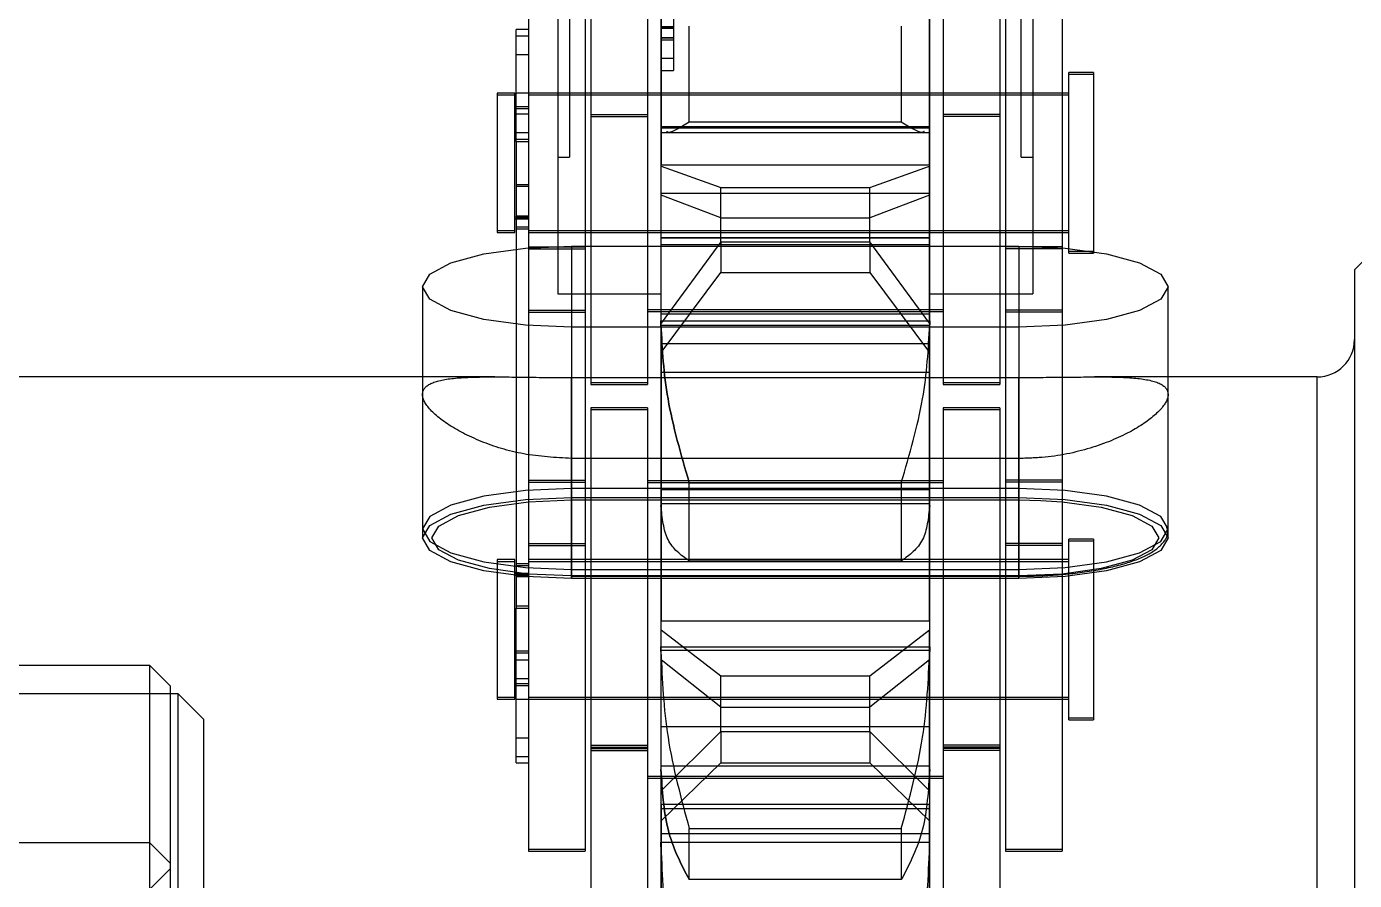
# Model space of a CAD drawing. Header units: metres. Extents: x 0 to 21025, y 0 to 14850.
# Drawn here: x 8611.53 to 8647.15, y 13183.68 to 13206.58 of the extents above; entities that cross this region are included whole.
import ezdxf

# ---------------------------------------------------------------- set-up
doc = ezdxf.new("R2010")
doc.units = ezdxf.units.M
doc.header["$LTSCALE"] = 25
doc.linetypes.add('HIDDEN2', pattern=[4.7625, 3.175, -1.5875])
doc.layers.add('ST1', color=7, linetype='HIDDEN2')

msp = doc.modelspace()

# ---------------------------------------------------------------- linework, layer by layer
at = {"layer": 'ST1'}
for p, q in [((8625.774, 13218.951), (8625.774, 13199.407)), ((8626.092, 13218.951), (8626.092, 13203.072)), ((8638.205, 13203.072), (8638.205, 13218.951)), ((8638.524, 13218.951), (8638.524, 13199.407)), ((8628.549, 13210.002), (8628.549, 13202.869)), ((8635.749, 13202.869), (8635.749, 13210.002)), ((8628.544, 13209.795), (8628.544, 13203.847)), ((8635.754, 13203.847), (8635.754, 13209.795)), ((8624.992, 13208.815), (8624.992, 13200.613)), ((8626.512, 13208.815), (8626.512, 13200.613)), ((8628.878, 13208.744), (8628.878, 13205.398)), ((8637.786, 13208.815), (8637.786, 13200.613)), ((8639.306, 13208.815), (8639.306, 13200.613)), ((8626.664, 13207.59), (8626.664, 13196.975)), ((8628.184, 13207.59), (8628.184, 13196.975)), ((8636.114, 13207.59), (8636.114, 13196.975)), ((8637.634, 13207.59), (8637.634, 13196.975)), ((8624.659, 13206.329), (8624.659, 13206.501)), ((8624.992, 13206.501), (8624.659, 13206.501)), ((8628.878, 13206.568), (8628.544, 13206.568)), ((8628.878, 13206.556), (8628.544, 13206.556)), ((8628.878, 13206.553), (8628.544, 13206.553)), ((8628.544, 13206.531), (8628.878, 13206.531)), ((8629.305, 13204.01), (8629.305, 13206.588)), ((8634.992, 13206.588), (8634.992, 13204.01)), ((8624.659, 13206.329), (8624.992, 13206.329)), ((8624.659, 13203.497), (8624.659, 13206.329)), ((8628.878, 13206.274), (8628.544, 13206.274)), ((8628.878, 13206.27), (8628.544, 13206.27)), ((8628.544, 13206.218), (8628.878, 13206.218)), ((8624.659, 13205.829), (8624.992, 13205.829)), ((8628.544, 13205.733), (8628.878, 13205.733)), ((8628.544, 13205.398), (8628.878, 13205.398)), ((8639.49, 13205.294), (8639.49, 13205.348)), ((8640.149, 13205.348), (8639.49, 13205.348)), ((8639.49, 13200.497), (8639.49, 13205.294)), ((8640.149, 13205.294), (8639.49, 13205.294)), ((8640.149, 13205.348), (8640.149, 13205.294)), ((8640.149, 13205.294), (8640.149, 13200.497)), ((8624.149, 13204.794), (8624.149, 13204.74)), ((8624.623, 13204.794), (8624.149, 13204.794)), ((8624.149, 13204.74), (8624.149, 13201.05)), ((8624.623, 13204.74), (8624.149, 13204.74)), ((8624.623, 13204.74), (8624.623, 13204.794)), ((8624.623, 13201.05), (8624.623, 13204.74)), ((8626.512, 13204.794), (8624.659, 13204.794)), ((8639.49, 13204.794), (8624.992, 13204.794)), ((8626.512, 13204.74), (8624.992, 13204.74)), ((8639.49, 13204.74), (8624.992, 13204.74)), ((8628.184, 13204.794), (8626.664, 13204.794)), ((8628.184, 13204.74), (8626.664, 13204.74)), ((8636.114, 13204.794), (8628.184, 13204.794)), ((8636.114, 13204.74), (8628.184, 13204.74)), ((8637.634, 13204.794), (8636.114, 13204.794)), ((8637.634, 13204.74), (8636.114, 13204.74)), ((8639.306, 13204.794), (8637.786, 13204.794)), ((8639.306, 13204.74), (8637.786, 13204.74)), ((8624.992, 13204.425), (8624.623, 13204.425)), ((8624.992, 13204.371), (8624.623, 13204.371)), ((8624.659, 13204.236), (8624.992, 13204.236)), ((8626.664, 13204.215), (8628.184, 13204.215)), ((8637.634, 13204.215), (8636.114, 13204.215)), ((8626.664, 13204.166), (8628.184, 13204.166)), ((8635.754, 13203.891), (8628.544, 13203.891)), ((8628.544, 13203.863), (8635.754, 13203.863)), ((8628.544, 13203.847), (8628.544, 13198.681)), ((8634.992, 13204.01), (8629.305, 13204.01)), ((8635.754, 13198.681), (8635.754, 13203.847)), ((8637.634, 13204.166), (8636.114, 13204.166)), ((8624.659, 13203.736), (8624.992, 13203.736)), ((8624.659, 13203.554), (8624.992, 13203.554)), ((8624.659, 13203.497), (8624.992, 13203.497)), ((8624.659, 13203.497), (8624.659, 13190.981)), ((8628.541, 13203.732), (8635.756, 13203.732)), ((8628.541, 13203.732), (8628.541, 13203.732)), ((8625.774, 13203.072), (8626.092, 13203.072)), ((8628.549, 13202.869), (8635.749, 13202.869)), ((8628.549, 13202.833), (8628.549, 13202.869)), ((8628.549, 13202.833), (8630.149, 13202.265)), ((8628.549, 13198.626), (8628.549, 13202.833)), ((8634.149, 13202.265), (8635.749, 13202.833)), ((8635.749, 13202.869), (8635.749, 13202.833)), ((8635.749, 13198.626), (8635.749, 13202.833)), ((8638.205, 13203.072), (8638.524, 13203.072)), ((8624.659, 13202.345), (8624.992, 13202.345)), ((8624.659, 13202.293), (8624.992, 13202.293)), ((8628.549, 13202.107), (8635.749, 13202.107)), ((8630.149, 13201.446), (8628.549, 13202.057)), ((8630.149, 13200.804), (8630.149, 13202.265)), ((8630.149, 13202.265), (8634.149, 13202.265)), ((8634.149, 13200.804), (8634.149, 13202.265)), ((8635.749, 13202.057), (8634.149, 13201.446)), ((8624.623, 13201.473), (8624.992, 13201.473)), ((8624.623, 13201.419), (8624.992, 13201.419)), ((8624.659, 13201.505), (8624.992, 13201.505)), ((8624.659, 13201.449), (8624.992, 13201.449)), ((8630.149, 13201.446), (8634.149, 13201.446)), ((8624.149, 13201.104), (8624.623, 13201.104)), ((8624.149, 13201.05), (8624.623, 13201.05)), ((8624.659, 13201.203), (8624.992, 13201.203)), ((8624.659, 13201.15), (8624.992, 13201.15)), ((8624.992, 13201.104), (8626.512, 13201.104)), ((8624.992, 13201.104), (8639.49, 13201.104)), ((8624.992, 13201.05), (8626.512, 13201.05)), ((8624.992, 13201.05), (8639.49, 13201.05)), ((8626.664, 13201.104), (8628.184, 13201.104)), ((8626.664, 13201.05), (8628.184, 13201.05)), ((8628.184, 13201.104), (8636.114, 13201.104)), ((8628.184, 13201.05), (8636.114, 13201.05)), ((8636.114, 13201.104), (8637.634, 13201.104)), ((8636.114, 13201.05), (8637.634, 13201.05)), ((8637.786, 13201.104), (8639.306, 13201.104)), ((8637.786, 13201.05), (8639.306, 13201.05)), ((8624.992, 13200.671), (8626.512, 13200.671)), ((8626.149, 13200.685), (8626.149, 13193.948)), ((8626.149, 13200.685), (8638.149, 13200.685)), ((8635.749, 13200.915), (8628.549, 13200.915)), ((8635.749, 13200.906), (8628.549, 13200.906)), ((8630.149, 13200.804), (8628.549, 13198.626)), ((8628.549, 13200.733), (8635.749, 13200.733)), ((8630.149, 13200.804), (8634.149, 13200.804)), ((8630.149, 13200.804), (8630.149, 13199.982)), ((8635.749, 13198.626), (8634.149, 13200.804)), ((8634.149, 13200.804), (8634.149, 13199.982)), ((8639.306, 13200.671), (8637.786, 13200.671)), ((8638.149, 13200.685), (8638.149, 13193.948)), ((8624.992, 13200.613), (8626.512, 13200.613)), ((8624.992, 13200.613), (8624.992, 13194.355)), ((8626.512, 13200.613), (8626.512, 13194.355)), ((8639.306, 13200.613), (8637.786, 13200.613)), ((8637.786, 13200.613), (8637.786, 13194.355)), ((8639.306, 13200.613), (8639.306, 13194.355)), ((8639.49, 13200.551), (8640.149, 13200.551)), ((8639.49, 13200.497), (8640.149, 13200.497)), ((8647.649, 13200.556), (8647.149, 13200.056)), ((8628.549, 13197.84), (8630.149, 13199.982)), ((8630.149, 13199.982), (8634.149, 13199.982)), ((8634.149, 13199.982), (8635.749, 13197.84)), ((8647.149, 13200.056), (8647.149, 13169.306)), ((8622.149, 13199.599), (8622.149, 13192.862)), ((8642.149, 13192.862), (8642.149, 13199.599)), ((8625.774, 13199.407), (8628.544, 13199.407)), ((8635.754, 13199.407), (8638.524, 13199.407)), ((8624.992, 13198.97), (8626.512, 13198.97)), ((8624.992, 13198.919), (8626.512, 13198.919)), ((8628.184, 13198.989), (8636.114, 13198.989)), ((8628.184, 13198.935), (8636.114, 13198.935)), ((8628.549, 13198.869), (8635.749, 13198.869)), ((8639.306, 13198.97), (8637.786, 13198.97)), ((8639.306, 13198.919), (8637.786, 13198.919)), ((8626.149, 13198.513), (8626.149, 13191.776)), ((8638.149, 13198.513), (8626.149, 13198.513)), ((8628.544, 13198.681), (8635.754, 13198.681)), ((8628.544, 13198.681), (8628.544, 13198.578)), ((8628.544, 13198.578), (8628.544, 13198.681)), ((8628.544, 13198.578), (8628.544, 13193.729)), ((8628.549, 13198.079), (8628.549, 13198.626)), ((8635.749, 13198.561), (8628.549, 13198.561)), ((8635.749, 13198.626), (8635.749, 13198.079)), ((8635.754, 13198.578), (8635.754, 13198.681)), ((8635.754, 13198.681), (8635.754, 13198.578)), ((8635.754, 13193.729), (8635.754, 13198.578)), ((8638.149, 13198.513), (8638.149, 13191.776)), ((8628.549, 13198.079), (8635.749, 13198.079)), ((8628.549, 13198.079), (8628.549, 13190.639)), ((8635.749, 13190.639), (8635.749, 13198.079)), ((8624.084, 13197.181), (8590.386, 13197.181)), ((8626.149, 13193.948), (8626.149, 13197.165)), ((8626.149, 13197.165), (8638.149, 13197.165)), ((8626.149, 13194.189), (8626.149, 13197.165)), ((8628.549, 13197.304), (8635.749, 13197.304)), ((8628.549, 13197.165), (8635.749, 13197.165)), ((8638.149, 13193.948), (8638.149, 13197.165)), ((8638.149, 13194.189), (8638.149, 13197.165)), ((8646.149, 13197.181), (8640.176, 13197.181)), ((8646.149, 13172.206), (8646.149, 13197.178)), ((8646.149, 13172.206), (8646.149, 13197.178)), ((8622.149, 13196.712), (8622.149, 13193.102)), ((8626.664, 13197.029), (8628.184, 13197.029)), ((8626.664, 13196.975), (8628.184, 13196.975)), ((8636.114, 13197.029), (8637.634, 13197.029)), ((8636.114, 13196.975), (8637.634, 13196.975)), ((8642.149, 13193.102), (8642.149, 13196.712)), ((8626.664, 13196.355), (8626.664, 13196.299)), ((8628.184, 13196.355), (8626.664, 13196.355)), ((8626.664, 13196.299), (8626.664, 13187.158)), ((8628.184, 13196.299), (8626.664, 13196.299)), ((8628.184, 13196.355), (8628.184, 13196.299)), ((8628.184, 13196.299), (8628.184, 13187.158)), ((8636.114, 13196.355), (8636.114, 13196.299)), ((8637.634, 13196.355), (8636.114, 13196.355)), ((8636.114, 13196.299), (8636.114, 13187.158)), ((8637.634, 13196.299), (8636.114, 13196.299)), ((8637.634, 13196.355), (8637.634, 13196.299)), ((8637.634, 13196.299), (8637.634, 13187.158)), ((8626.149, 13191.776), (8626.149, 13194.993)), ((8638.149, 13194.993), (8626.149, 13194.993)), ((8626.149, 13192.016), (8626.149, 13194.993)), ((8635.749, 13194.993), (8628.549, 13194.993)), ((8638.149, 13191.776), (8638.149, 13194.993)), ((8638.149, 13192.016), (8638.149, 13194.993)), ((8624.992, 13194.414), (8626.512, 13194.414)), ((8624.992, 13194.355), (8626.512, 13194.355)), ((8624.992, 13194.355), (8624.992, 13184.459)), ((8626.512, 13194.355), (8626.512, 13184.459)), ((8636.114, 13194.395), (8628.184, 13194.395)), ((8636.114, 13194.339), (8628.184, 13194.339)), ((8629.305, 13194.344), (8634.992, 13194.344)), ((8629.305, 13192.243), (8629.305, 13194.344)), ((8634.992, 13194.344), (8634.992, 13192.243)), ((8639.306, 13194.414), (8637.786, 13194.414)), ((8639.306, 13194.355), (8637.786, 13194.355)), ((8637.786, 13194.355), (8637.786, 13184.459)), ((8639.306, 13194.355), (8639.306, 13184.459)), ((8626.149, 13193.88), (8626.149, 13194.189)), ((8638.149, 13194.189), (8626.149, 13194.189)), ((8626.149, 13193.948), (8638.149, 13193.948)), ((8626.149, 13193.88), (8638.149, 13193.88)), ((8635.754, 13194.155), (8628.544, 13194.155)), ((8638.149, 13194.189), (8638.149, 13193.88)), ((8638.149, 13193.88), (8638.732, 13193.868)), ((8628.544, 13193.789), (8635.754, 13193.789)), ((8628.544, 13193.729), (8628.544, 13189.942)), ((8635.754, 13189.942), (8635.754, 13193.729)), ((8639.49, 13192.777), (8639.49, 13192.833)), ((8640.149, 13192.833), (8639.49, 13192.833)), ((8640.149, 13192.833), (8640.149, 13192.777)), ((8624.992, 13192.713), (8626.512, 13192.713)), ((8624.992, 13192.661), (8626.512, 13192.661)), ((8639.306, 13192.713), (8637.786, 13192.713)), ((8639.306, 13192.661), (8637.786, 13192.661)), ((8639.49, 13187.98), (8639.49, 13192.777)), ((8640.149, 13192.777), (8639.49, 13192.777)), ((8640.149, 13192.777), (8640.149, 13187.98)), ((8624.149, 13192.28), (8624.149, 13192.224)), ((8624.623, 13192.28), (8624.149, 13192.28)), ((8624.149, 13192.224), (8624.149, 13188.534)), ((8624.623, 13192.224), (8624.149, 13192.224)), ((8624.623, 13192.224), (8624.623, 13192.28)), ((8624.623, 13188.534), (8624.623, 13192.224)), ((8624.659, 13192.181), (8624.992, 13192.181)), ((8624.659, 13192.124), (8624.992, 13192.124)), ((8626.512, 13192.28), (8624.992, 13192.28)), ((8639.49, 13192.28), (8624.992, 13192.28)), ((8626.512, 13192.224), (8624.992, 13192.224)), ((8639.49, 13192.224), (8624.992, 13192.224)), ((8628.184, 13192.28), (8626.664, 13192.28)), ((8628.184, 13192.224), (8626.664, 13192.224)), ((8636.114, 13192.28), (8628.184, 13192.28)), ((8636.114, 13192.224), (8628.184, 13192.224)), ((8634.992, 13192.243), (8629.305, 13192.243)), ((8637.634, 13192.28), (8636.114, 13192.28)), ((8637.634, 13192.224), (8636.114, 13192.224)), ((8639.306, 13192.28), (8637.786, 13192.28)), ((8639.306, 13192.224), (8637.786, 13192.224)), ((8624.992, 13191.911), (8624.623, 13191.911)), ((8624.992, 13191.855), (8624.623, 13191.855)), ((8624.659, 13191.879), (8624.992, 13191.879)), ((8624.659, 13191.824), (8624.992, 13191.824)), ((8626.149, 13192.016), (8638.149, 13192.016)), ((8626.149, 13192.016), (8626.149, 13191.835)), ((8638.149, 13191.844), (8626.149, 13191.844)), ((8626.149, 13191.834), (8638.149, 13191.834)), ((8638.149, 13191.776), (8626.149, 13191.776)), ((8638.149, 13192.016), (8638.149, 13191.835)), ((8624.659, 13191.039), (8624.992, 13191.039)), ((8624.659, 13190.981), (8624.992, 13190.981)), ((8624.659, 13186.827), (8624.659, 13190.981)), ((8628.549, 13190.639), (8635.749, 13190.639)), ((8628.549, 13190.396), (8628.549, 13190.639)), ((8628.549, 13190.396), (8630.149, 13189.166)), ((8628.549, 13186.081), (8628.549, 13190.396)), ((8634.149, 13189.166), (8635.749, 13190.396)), ((8635.749, 13190.639), (8635.749, 13190.396)), ((8635.749, 13186.081), (8635.749, 13190.396)), ((8624.659, 13189.83), (8624.992, 13189.83)), ((8624.659, 13189.777), (8624.992, 13189.777)), ((8624.659, 13189.595), (8624.992, 13189.595)), ((8628.544, 13189.942), (8635.754, 13189.942)), ((8628.544, 13189.942), (8628.544, 13189.819)), ((8628.544, 13189.819), (8628.544, 13189.942)), ((8628.544, 13189.819), (8628.544, 13186.654)), ((8628.549, 13189.852), (8635.749, 13189.852)), ((8630.149, 13188.325), (8628.549, 13189.596)), ((8635.749, 13189.596), (8634.149, 13188.325)), ((8635.754, 13189.819), (8635.754, 13189.942)), ((8635.754, 13189.942), (8635.754, 13189.819)), ((8635.754, 13186.654), (8635.754, 13189.819)), ((8614.832, 13189.441), (8590.386, 13189.441)), ((8614.832, 13183.843), (8614.832, 13189.441)), ((8615.386, 13188.887), (8614.832, 13189.441)), ((8615.386, 13184.323), (8615.386, 13188.887)), ((8624.623, 13188.959), (8624.992, 13188.959)), ((8624.623, 13188.903), (8624.992, 13188.903)), ((8624.659, 13189.093), (8624.992, 13189.093)), ((8630.149, 13187.668), (8630.149, 13189.166)), ((8630.149, 13189.166), (8634.149, 13189.166)), ((8634.149, 13187.668), (8634.149, 13189.166)), ((8615.593, 13188.681), (8586.284, 13188.681)), ((8615.593, 13184.681), (8615.593, 13188.681)), ((8616.284, 13187.991), (8615.593, 13188.681)), ((8624.149, 13188.59), (8624.623, 13188.59)), ((8624.149, 13188.534), (8624.623, 13188.534)), ((8624.659, 13188.534), (8626.512, 13188.534)), ((8624.992, 13188.59), (8626.512, 13188.59)), ((8624.992, 13188.59), (8639.49, 13188.59)), ((8624.992, 13188.534), (8639.49, 13188.534)), ((8626.664, 13188.59), (8628.184, 13188.59)), ((8626.664, 13188.534), (8628.184, 13188.534)), ((8628.184, 13188.59), (8636.114, 13188.59)), ((8628.184, 13188.534), (8636.114, 13188.534)), ((8636.114, 13188.59), (8637.634, 13188.59)), ((8636.114, 13188.534), (8637.634, 13188.534)), ((8637.786, 13188.59), (8639.306, 13188.59)), ((8637.786, 13188.534), (8639.306, 13188.534)), ((8630.149, 13188.325), (8634.149, 13188.325)), ((8616.284, 13184.681), (8616.284, 13187.991)), ((8639.49, 13188.036), (8640.149, 13188.036)), ((8639.49, 13187.98), (8640.149, 13187.98)), ((8624.659, 13187.502), (8624.992, 13187.502)), ((8635.754, 13187.8), (8628.544, 13187.8)), ((8630.149, 13187.668), (8628.549, 13186.081)), ((8630.149, 13187.668), (8634.149, 13187.668)), ((8630.149, 13187.668), (8630.149, 13186.827)), ((8635.749, 13186.081), (8634.149, 13187.668)), ((8634.149, 13187.668), (8634.149, 13186.827)), ((8626.664, 13187.302), (8628.184, 13187.302)), ((8626.664, 13187.25), (8628.184, 13187.25)), ((8626.664, 13187.218), (8628.184, 13187.218)), ((8626.664, 13187.158), (8628.184, 13187.158)), ((8626.664, 13187.158), (8626.664, 13180.808)), ((8628.184, 13187.158), (8628.184, 13180.808)), ((8637.634, 13187.302), (8636.114, 13187.302)), ((8637.634, 13187.25), (8636.114, 13187.25)), ((8637.634, 13187.218), (8636.114, 13187.218)), ((8637.634, 13187.158), (8636.114, 13187.158)), ((8636.114, 13187.158), (8636.114, 13180.808)), ((8637.634, 13187.158), (8637.634, 13180.808)), ((8624.659, 13187), (8624.992, 13187)), ((8624.659, 13186.827), (8624.992, 13186.827)), ((8628.544, 13186.749), (8635.754, 13186.749)), ((8628.549, 13185.279), (8630.149, 13186.827)), ((8630.149, 13186.827), (8634.149, 13186.827)), ((8634.149, 13186.827), (8635.749, 13185.279)), ((8628.184, 13186.475), (8636.114, 13186.475)), ((8628.184, 13186.419), (8636.114, 13186.419)), ((8628.544, 13186.654), (8628.544, 13184.702)), ((8635.754, 13184.702), (8635.754, 13186.654)), ((8628.549, 13185.725), (8628.549, 13186.081)), ((8635.749, 13186.081), (8635.749, 13185.725)), ((8628.549, 13185.725), (8635.749, 13185.725)), ((8628.549, 13185.725), (8628.549, 13178.217)), ((8635.749, 13178.217), (8635.749, 13185.725)), ((8635.754, 13185.592), (8628.544, 13185.592)), ((8629.305, 13185.068), (8634.992, 13185.068)), ((8629.305, 13183.697), (8629.305, 13185.068)), ((8634.992, 13185.068), (8634.992, 13183.697)), ((8614.832, 13184.681), (8590.386, 13184.681)), ((8615.386, 13184.127), (8614.832, 13184.681)), ((8615.593, 13180.681), (8615.593, 13184.681)), ((8616.284, 13181.372), (8616.284, 13184.681)), ((8628.544, 13184.702), (8635.754, 13184.702)), ((8628.544, 13184.702), (8628.544, 13184.573)), ((8628.544, 13184.573), (8628.544, 13184.702)), ((8628.549, 13184.936), (8635.749, 13184.936)), ((8635.754, 13184.573), (8635.754, 13184.702)), ((8615.386, 13183.996), (8615.386, 13184.323)), ((8624.992, 13184.515), (8626.512, 13184.515)), ((8624.992, 13184.459), (8626.512, 13184.459)), ((8628.544, 13184.573), (8628.544, 13183.474)), ((8635.754, 13183.474), (8635.754, 13184.573)), ((8637.786, 13184.515), (8639.306, 13184.515)), ((8637.786, 13184.459), (8639.306, 13184.459)), ((8614.832, 13183.441), (8615.386, 13183.996)), ((8615.386, 13180.989), (8615.386, 13183.996)), ((8614.832, 13183.441), (8614.832, 13183.843)), ((8634.992, 13183.697), (8629.305, 13183.697))]:
    msp.add_line(p, q, dxfattribs=at)
at = {"layer": 'ST1', "flags": 128}
for points in [[(8626.149, 13198.513), (8624.912, 13198.566), (8623.797, 13198.72), (8622.912, 13198.961), (8622.344, 13199.263), (8622.149, 13199.599), (8622.344, 13199.935), (8622.912, 13200.237), (8623.797, 13200.478), (8624.912, 13200.632), (8626.149, 13200.685)], [(8638.149, 13200.685), (8639.385, 13200.632), (8640.5, 13200.478), (8641.385, 13200.237), (8641.953, 13199.935), (8642.149, 13199.599), (8641.953, 13199.263), (8641.385, 13198.961), (8640.5, 13198.72), (8639.385, 13198.566), (8638.149, 13198.513)], [(8626.149, 13194.189), (8624.912, 13194.135), (8623.797, 13193.981), (8622.912, 13193.741), (8622.344, 13193.438), (8622.149, 13193.102), (8622.344, 13192.767), (8622.912, 13192.464), (8623.797, 13192.224), (8624.912, 13192.07), (8626.149, 13192.016)], [(8626.149, 13191.776), (8624.912, 13191.829), (8623.797, 13191.983), (8622.912, 13192.223), (8622.344, 13192.526), (8622.149, 13192.862), (8622.344, 13193.197), (8622.912, 13193.5), (8623.797, 13193.741), (8624.912, 13193.895), (8626.149, 13193.948)], [(8626.149, 13191.844), (8624.99, 13191.893), (8623.944, 13192.038), (8623.115, 13192.263), (8622.582, 13192.547), (8622.399, 13192.862), (8622.582, 13193.177), (8623.115, 13193.46), (8623.944, 13193.686), (8624.99, 13193.83), (8626.149, 13193.88)], [(8638.149, 13192.016), (8639.385, 13192.07), (8640.5, 13192.224), (8641.385, 13192.464), (8641.953, 13192.767), (8642.149, 13193.102), (8641.953, 13193.438), (8641.385, 13193.741), (8640.5, 13193.981), (8639.385, 13194.135), (8638.149, 13194.189)], [(8638.149, 13193.948), (8639.385, 13193.895), (8640.5, 13193.741), (8641.385, 13193.5), (8641.953, 13193.197), (8642.149, 13192.862), (8641.953, 13192.526), (8641.385, 13192.223), (8640.5, 13191.983), (8639.385, 13191.829), (8638.149, 13191.776)], [(8638.732, 13193.868), (8639.307, 13193.83), (8640.353, 13193.686), (8641.182, 13193.46), (8641.715, 13193.177), (8641.899, 13192.862), (8641.715, 13192.547), (8641.182, 13192.263), (8640.353, 13192.038), (8639.307, 13191.893), (8638.149, 13191.844)]]:
    msp.add_lwpolyline(points, dxfattribs=at)
at = {"layer": 'ST1'}
msp.add_arc((8646.149, 13198.181), 1, 270, 0, dxfattribs=at)
for points, knots in [([(8629.305, 13204.01), (8629.063, 13203.866), (8628.775, 13203.694), (8628.706, 13203.752), (8628.696, 13203.761)], [0, 0, 0, 0, 0.840242, 1, 1, 1, 1]), ([(8635.602, 13203.761), (8635.591, 13203.752), (8635.522, 13203.694), (8635.234, 13203.866), (8634.992, 13204.01)], [0, 0, 0, 0, 0.159723, 1, 1, 1, 1]), ([(8628.544, 13198.578), (8628.579, 13197.925), (8628.652, 13196.579), (8629.083, 13195.104), (8629.305, 13194.344)], [0, 0, 0, 0, 0.484737, 1, 1, 1, 1]), ([(8629.305, 13194.344), (8629.083, 13195.104), (8628.652, 13196.579), (8628.579, 13197.925), (8628.544, 13198.578)], [0, 0, 0, 0, 0.515263, 1, 1, 1, 1]), ([(8634.992, 13194.344), (8635.214, 13195.104), (8635.645, 13196.579), (8635.718, 13197.925), (8635.754, 13198.578)], [0, 0, 0, 0, 0.515263, 1, 1, 1, 1]), ([(8626.149, 13194.993), (8625.712, 13195.018), (8624.839, 13195.069), (8623.668, 13195.438), (8622.748, 13195.922), (8622.194, 13196.427), (8622.092, 13196.827), (8622.425, 13197.072), (8623.145, 13197.177), (8624.205, 13197.186), (8625.279, 13197.167), (8625.943, 13197.166), (8626.149, 13197.165)], [0, 0, 0, 0, 0.1035722, 0.207012, 0.3138437, 0.4231698, 0.5289404, 0.6309135, 0.7342076, 0.8420021, 0.9510552, 1, 1, 1, 1]), ([(8638.149, 13197.165), (8638.585, 13197.168), (8639.458, 13197.173), (8640.629, 13197.189), (8641.55, 13197.143), (8642.103, 13196.967), (8642.206, 13196.632), (8641.872, 13196.181), (8641.153, 13195.683), (8640.093, 13195.241), (8639.018, 13195.017), (8638.354, 13194.999), (8638.149, 13194.993)], [0, 0, 0, 0, 0.103572, 0.207012, 0.313844, 0.42317, 0.52894, 0.630914, 0.734208, 0.842002, 0.951055, 1, 1, 1, 1]), ([(8629.305, 13192.243), (8629.083, 13192.402), (8628.652, 13192.712), (8628.579, 13193.397), (8628.544, 13193.729)], [0, 0, 0, 0, 0.515264, 1, 1, 1, 1]), ([(8635.754, 13193.729), (8635.718, 13193.397), (8635.645, 13192.712), (8635.214, 13192.402), (8634.992, 13192.243)], [0, 0, 0, 0, 0.484736, 1, 1, 1, 1]), ([(8638.149, 13191.834), (8638.341, 13191.837), (8638.901, 13191.844), (8639.807, 13191.922), (8640.752, 13192.09), (8641.509, 13192.34), (8641.946, 13192.617), (8642.186, 13192.947), (8642.125, 13193.115), (8642.11, 13193.157)], [0, 0, 0, 0, 0.0927193, 0.2707246, 0.449773, 0.6306654, 0.8166801, 0.9548752, 1, 1, 1, 1]), ([(8628.544, 13189.819), (8628.579, 13189.051), (8628.652, 13187.466), (8629.083, 13185.884), (8629.305, 13185.068)], [0, 0, 0, 0, 0.484735, 1, 1, 1, 1]), ([(8634.992, 13185.068), (8635.214, 13185.884), (8635.645, 13187.466), (8635.718, 13189.051), (8635.754, 13189.819)], [0, 0, 0, 0, 0.51526, 1, 1, 1, 1]), ([(8629.305, 13183.697), (8629.083, 13184.12), (8628.652, 13184.943), (8628.579, 13186.095), (8628.544, 13186.654)], [0, 0, 0, 0, 0.515263, 1, 1, 1, 1]), ([(8628.544, 13186.654), (8628.579, 13186.095), (8628.652, 13184.943), (8629.083, 13184.12), (8629.305, 13183.697)], [0, 0, 0, 0, 0.484737, 1, 1, 1, 1]), ([(8635.754, 13186.654), (8635.718, 13186.095), (8635.645, 13184.943), (8635.214, 13184.12), (8634.992, 13183.697)], [0, 0, 0, 0, 0.484736, 1, 1, 1, 1]), ([(8628.544, 13184.573), (8628.579, 13183.782), (8628.652, 13182.151), (8629.083, 13180.652), (8629.305, 13179.879)], [0, 0, 0, 0, 0.484725, 1, 1, 1, 1]), ([(8634.992, 13179.879), (8635.214, 13180.652), (8635.645, 13182.151), (8635.718, 13183.782), (8635.754, 13184.573)], [0, 0, 0, 0, 0.515254, 1, 1, 1, 1])]:
    msp.add_open_spline(points, degree=3, knots=knots, dxfattribs=at)

doc.saveas('drawing.dxf')
